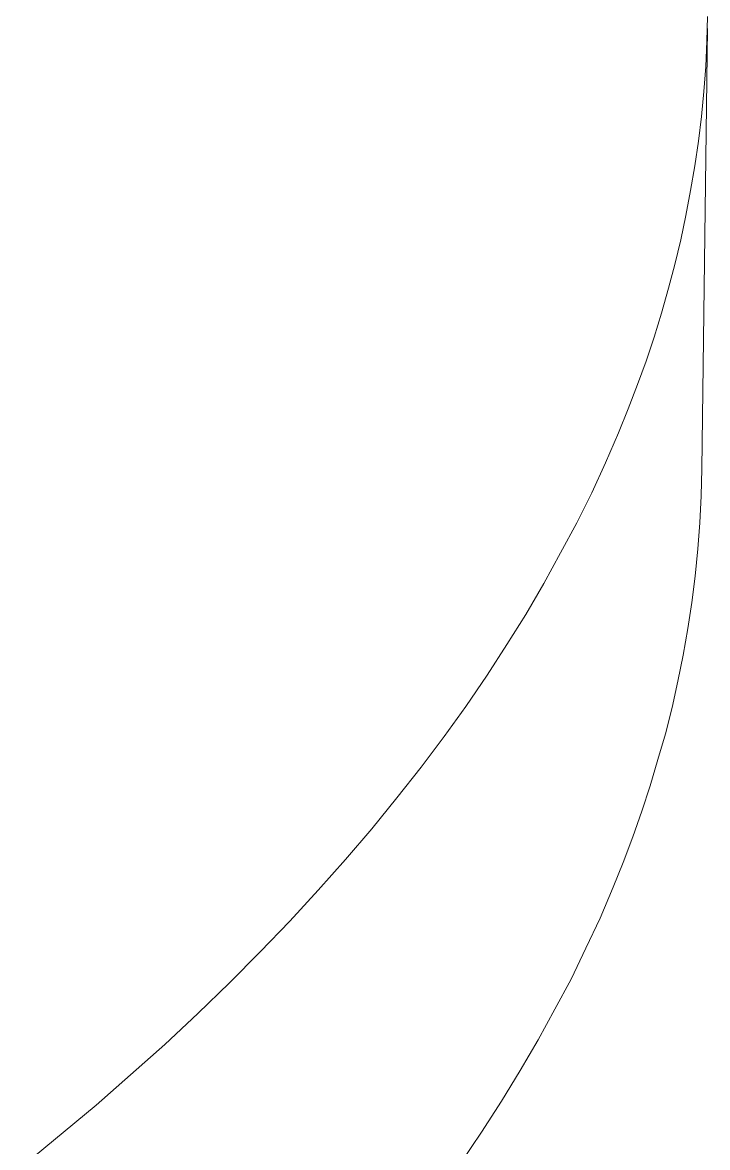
# Model space of a CAD drawing. Header units: inches. Extents: x 34 to 350, y 156 to 377.
# Drawn here: x 156.544 to 157.256, y 202.218 to 203.387 of the extents above; entities that cross this region are included whole.
import ezdxf

# ---------------------------------------------------------------- set-up
doc = ezdxf.new("R2010")
doc.units = ezdxf.units.IN
doc.header["$MEASUREMENT"] = 0
doc.layers.add('DIMS', color=7, linetype='Continuous')

# ---------------------------------------------------------------- blocks, each defined once
blk = doc.blocks.new('block 432')
at = {"layer": 'DIMS', "color": 7, "lineweight": 18, "true_color": 0xffffff}
blk.add_lwpolyline([(157.2557, 203.3805), (157.25, 202.9234)], dxfattribs=at)
blk = doc.blocks.new('block 1759')
at = {"layer": 'DIMS', "color": 7, "lineweight": 18, "true_color": 0xffffff}
blk.add_lwpolyline([(156.9994, 202.2023), (157.0209, 202.2342)], dxfattribs=at)
blk = doc.blocks.new('block 1760')
at = {"layer": 'DIMS', "color": 7, "lineweight": 18, "true_color": 0xffffff}
blk.add_lwpolyline([(157.0209, 202.2342), (157.0417, 202.2662)], dxfattribs=at)
blk = doc.blocks.new('block 1761')
at = {"layer": 'DIMS', "color": 7, "lineweight": 18, "true_color": 0xffffff}
blk.add_lwpolyline([(157.0417, 202.2662), (157.0612, 202.2981)], dxfattribs=at)
blk = doc.blocks.new('block 1762')
at = {"layer": 'DIMS', "color": 7, "lineweight": 18, "true_color": 0xffffff}
blk.add_lwpolyline([(157.0612, 202.2981), (157.0798, 202.3301)], dxfattribs=at)
blk = doc.blocks.new('block 1763')
at = {"layer": 'DIMS', "color": 7, "lineweight": 18, "true_color": 0xffffff}
blk.add_lwpolyline([(157.0798, 202.3301), (157.0974, 202.362)], dxfattribs=at)
blk = doc.blocks.new('block 1764')
at = {"layer": 'DIMS', "color": 7, "lineweight": 18, "true_color": 0xffffff}
blk.add_lwpolyline([(157.0974, 202.362), (157.1143, 202.3932)], dxfattribs=at)
blk = doc.blocks.new('block 1765')
at = {"layer": 'DIMS', "color": 7, "lineweight": 18, "true_color": 0xffffff}
blk.add_lwpolyline([(157.1143, 202.3932), (157.1296, 202.4252)], dxfattribs=at)
blk = doc.blocks.new('block 1766')
at = {"layer": 'DIMS', "color": 7, "lineweight": 18, "true_color": 0xffffff}
blk.add_lwpolyline([(157.1296, 202.4252), (157.1444, 202.4564)], dxfattribs=at)
blk = doc.blocks.new('block 1767')
at = {"layer": 'DIMS', "color": 7, "lineweight": 18, "true_color": 0xffffff}
blk.add_lwpolyline([(157.1444, 202.4564), (157.1578, 202.4888)], dxfattribs=at)
blk = doc.blocks.new('block 1768')
at = {"layer": 'DIMS', "color": 7, "lineweight": 18, "true_color": 0xffffff}
blk.add_lwpolyline([(157.1578, 202.4888), (157.1684, 202.5143)], dxfattribs=at)
blk = doc.blocks.new('block 1769')
at = {"layer": 'DIMS', "color": 7, "lineweight": 18, "true_color": 0xffffff}
blk.add_lwpolyline([(157.1684, 202.5143), (157.1783, 202.541)], dxfattribs=at)
blk = doc.blocks.new('block 1770')
at = {"layer": 'DIMS', "color": 7, "lineweight": 18, "true_color": 0xffffff}
blk.add_lwpolyline([(157.1783, 202.541), (157.1875, 202.5675)], dxfattribs=at)
blk = doc.blocks.new('block 1771')
at = {"layer": 'DIMS', "color": 7, "lineweight": 18, "true_color": 0xffffff}
blk.add_lwpolyline([(157.1875, 202.5675), (157.1963, 202.5938)], dxfattribs=at)
blk = doc.blocks.new('block 1772')
at = {"layer": 'DIMS', "color": 7, "lineweight": 18, "true_color": 0xffffff}
blk.add_lwpolyline([(157.1963, 202.5938), (157.2044, 202.6214)], dxfattribs=at)
blk = doc.blocks.new('block 1773')
at = {"layer": 'DIMS', "color": 7, "lineweight": 18, "true_color": 0xffffff}
blk.add_lwpolyline([(157.2044, 202.6214), (157.2121, 202.6478)], dxfattribs=at)
blk = doc.blocks.new('block 1774')
at = {"layer": 'DIMS', "color": 7, "lineweight": 18, "true_color": 0xffffff}
blk.add_lwpolyline([(157.2121, 202.6478), (157.219, 202.6753)], dxfattribs=at)
blk = doc.blocks.new('block 1775')
at = {"layer": 'DIMS', "color": 7, "lineweight": 18, "true_color": 0xffffff}
blk.add_lwpolyline([(157.219, 202.6753), (157.225, 202.7025)], dxfattribs=at)
blk = doc.blocks.new('block 1776')
at = {"layer": 'DIMS', "color": 7, "lineweight": 18, "true_color": 0xffffff}
blk.add_lwpolyline([(157.225, 202.7025), (157.2305, 202.7297)], dxfattribs=at)
blk = doc.blocks.new('block 1777')
at = {"layer": 'DIMS', "color": 7, "lineweight": 18, "true_color": 0xffffff}
blk.add_lwpolyline([(157.2305, 202.7297), (157.2354, 202.7573)], dxfattribs=at)
blk = doc.blocks.new('block 1778')
at = {"layer": 'DIMS', "color": 7, "lineweight": 18, "true_color": 0xffffff}
blk.add_lwpolyline([(157.2354, 202.7573), (157.2395, 202.7843)], dxfattribs=at)
blk = doc.blocks.new('block 1779')
at = {"layer": 'DIMS', "color": 7, "lineweight": 18, "true_color": 0xffffff}
blk.add_lwpolyline([(157.2395, 202.7843), (157.2431, 202.8116)], dxfattribs=at)
blk = doc.blocks.new('block 1780')
at = {"layer": 'DIMS', "color": 7, "lineweight": 18, "true_color": 0xffffff}
blk.add_lwpolyline([(157.2431, 202.8116), (157.2459, 202.84)], dxfattribs=at)
blk = doc.blocks.new('block 1781')
at = {"layer": 'DIMS', "color": 7, "lineweight": 18, "true_color": 0xffffff}
blk.add_lwpolyline([(157.2459, 202.84), (157.2479, 202.867)], dxfattribs=at)
blk = doc.blocks.new('block 1782')
at = {"layer": 'DIMS', "color": 7, "lineweight": 18, "true_color": 0xffffff}
blk.add_lwpolyline([(157.2479, 202.867), (157.2493, 202.8951)], dxfattribs=at)
blk = doc.blocks.new('block 1783')
at = {"layer": 'DIMS', "color": 7, "lineweight": 18, "true_color": 0xffffff}
blk.add_lwpolyline([(157.2493, 202.8951), (157.25, 202.9234)], dxfattribs=at)
blk = doc.blocks.new('block 1843')
at = {"layer": 'DIMS', "color": 7, "lineweight": 18, "true_color": 0xffffff}
blk.add_lwpolyline([(157.2559, 203.3933), (157.255, 203.3674)], dxfattribs=at)
blk = doc.blocks.new('block 1844')
at = {"layer": 'DIMS', "color": 7, "lineweight": 18, "true_color": 0xffffff}
blk.add_lwpolyline([(157.255, 203.3674), (157.2541, 203.3411)], dxfattribs=at)
blk = doc.blocks.new('block 1845')
at = {"layer": 'DIMS', "color": 7, "lineweight": 18, "true_color": 0xffffff}
blk.add_lwpolyline([(157.2541, 203.3411), (157.2521, 203.3151)], dxfattribs=at)
blk = doc.blocks.new('block 1846')
at = {"layer": 'DIMS', "color": 7, "lineweight": 18, "true_color": 0xffffff}
blk.add_lwpolyline([(157.2521, 203.3151), (157.2497, 203.2894)], dxfattribs=at)
blk = doc.blocks.new('block 1847')
at = {"layer": 'DIMS', "color": 7, "lineweight": 18, "true_color": 0xffffff}
blk.add_lwpolyline([(157.2497, 203.2894), (157.2466, 203.2636)], dxfattribs=at)
blk = doc.blocks.new('block 1848')
at = {"layer": 'DIMS', "color": 7, "lineweight": 18, "true_color": 0xffffff}
blk.add_lwpolyline([(157.2466, 203.2636), (157.2428, 203.2379)], dxfattribs=at)
blk = doc.blocks.new('block 1849')
at = {"layer": 'DIMS', "color": 7, "lineweight": 18, "true_color": 0xffffff}
blk.add_lwpolyline([(157.2428, 203.2379), (157.2383, 203.2124)], dxfattribs=at)
blk = doc.blocks.new('block 1850')
at = {"layer": 'DIMS', "color": 7, "lineweight": 18, "true_color": 0xffffff}
blk.add_lwpolyline([(157.2383, 203.2124), (157.2335, 203.1864)], dxfattribs=at)
blk = doc.blocks.new('block 1851')
at = {"layer": 'DIMS', "color": 7, "lineweight": 18, "true_color": 0xffffff}
blk.add_lwpolyline([(157.2335, 203.1864), (157.2281, 203.1612)], dxfattribs=at)
blk = doc.blocks.new('block 1852')
at = {"layer": 'DIMS', "color": 7, "lineweight": 18, "true_color": 0xffffff}
blk.add_lwpolyline([(157.2281, 203.1612), (157.2219, 203.1356)], dxfattribs=at)
blk = doc.blocks.new('block 1853')
at = {"layer": 'DIMS', "color": 7, "lineweight": 18, "true_color": 0xffffff}
blk.add_lwpolyline([(157.2219, 203.1356), (157.2154, 203.1108)], dxfattribs=at)
blk = doc.blocks.new('block 1854')
at = {"layer": 'DIMS', "color": 7, "lineweight": 18, "true_color": 0xffffff}
blk.add_lwpolyline([(157.2154, 203.1108), (157.208, 203.0849)], dxfattribs=at)
blk = doc.blocks.new('block 1855')
at = {"layer": 'DIMS', "color": 7, "lineweight": 18, "true_color": 0xffffff}
blk.add_lwpolyline([(157.208, 203.0849), (157.2004, 203.0601)], dxfattribs=at)
blk = doc.blocks.new('block 1856')
at = {"layer": 'DIMS', "color": 7, "lineweight": 18, "true_color": 0xffffff}
blk.add_lwpolyline([(157.2004, 203.0601), (157.192, 203.035)], dxfattribs=at)
blk = doc.blocks.new('block 1857')
at = {"layer": 'DIMS', "color": 7, "lineweight": 18, "true_color": 0xffffff}
blk.add_lwpolyline([(157.192, 203.035), (157.183, 203.0109)], dxfattribs=at)
blk = doc.blocks.new('block 1858')
at = {"layer": 'DIMS', "color": 7, "lineweight": 18, "true_color": 0xffffff}
blk.add_lwpolyline([(157.183, 203.0109), (157.1735, 202.9857)], dxfattribs=at)
blk = doc.blocks.new('block 1859')
at = {"layer": 'DIMS', "color": 7, "lineweight": 18, "true_color": 0xffffff}
blk.add_lwpolyline([(157.1735, 202.9857), (157.1634, 202.9606)], dxfattribs=at)
blk = doc.blocks.new('block 1860')
at = {"layer": 'DIMS', "color": 7, "lineweight": 18, "true_color": 0xffffff}
blk.add_lwpolyline([(157.1634, 202.9606), (157.1499, 202.9294)], dxfattribs=at)
blk = doc.blocks.new('block 1861')
at = {"layer": 'DIMS', "color": 7, "lineweight": 18, "true_color": 0xffffff}
blk.add_lwpolyline([(157.1499, 202.9294), (157.1356, 202.8982)], dxfattribs=at)
blk = doc.blocks.new('block 1862')
at = {"layer": 'DIMS', "color": 7, "lineweight": 18, "true_color": 0xffffff}
blk.add_lwpolyline([(157.1356, 202.8982), (157.12, 202.867)], dxfattribs=at)
blk = doc.blocks.new('block 1863')
at = {"layer": 'DIMS', "color": 7, "lineweight": 18, "true_color": 0xffffff}
blk.add_lwpolyline([(157.12, 202.867), (157.1032, 202.8359)], dxfattribs=at)
blk = doc.blocks.new('block 1864')
at = {"layer": 'DIMS', "color": 7, "lineweight": 18, "true_color": 0xffffff}
blk.add_lwpolyline([(157.1032, 202.8359), (157.0858, 202.804)], dxfattribs=at)
blk = doc.blocks.new('block 1865')
at = {"layer": 'DIMS', "color": 7, "lineweight": 18, "true_color": 0xffffff}
blk.add_lwpolyline([(157.0858, 202.804), (157.0672, 202.7719)], dxfattribs=at)
blk = doc.blocks.new('block 1866')
at = {"layer": 'DIMS', "color": 7, "lineweight": 18, "true_color": 0xffffff}
blk.add_lwpolyline([(157.0672, 202.7719), (157.0474, 202.7408)], dxfattribs=at)
blk = doc.blocks.new('block 1867')
at = {"layer": 'DIMS', "color": 7, "lineweight": 18, "true_color": 0xffffff}
blk.add_lwpolyline([(157.0474, 202.7408), (157.0269, 202.7089)], dxfattribs=at)
blk = doc.blocks.new('block 1868')
at = {"layer": 'DIMS', "color": 7, "lineweight": 18, "true_color": 0xffffff}
blk.add_lwpolyline([(157.0269, 202.7089), (157.0049, 202.6765)], dxfattribs=at)
blk = doc.blocks.new('block 1869')
at = {"layer": 'DIMS', "color": 7, "lineweight": 18, "true_color": 0xffffff}
blk.add_lwpolyline([(157.0049, 202.6765), (156.9821, 202.6453)], dxfattribs=at)
blk = doc.blocks.new('block 1870')
at = {"layer": 'DIMS', "color": 7, "lineweight": 18, "true_color": 0xffffff}
blk.add_lwpolyline([(156.9821, 202.6453), (156.9582, 202.6133)], dxfattribs=at)
blk = doc.blocks.new('block 1871')
at = {"layer": 'DIMS', "color": 7, "lineweight": 18, "true_color": 0xffffff}
blk.add_lwpolyline([(156.9582, 202.6133), (156.9332, 202.5814)], dxfattribs=at)
blk = doc.blocks.new('block 1872')
at = {"layer": 'DIMS', "color": 7, "lineweight": 18, "true_color": 0xffffff}
blk.add_lwpolyline([(156.9332, 202.5814), (156.907, 202.5494)], dxfattribs=at)
blk = doc.blocks.new('block 1873')
at = {"layer": 'DIMS', "color": 7, "lineweight": 18, "true_color": 0xffffff}
blk.add_lwpolyline([(156.907, 202.5494), (156.8797, 202.5175)], dxfattribs=at)
blk = doc.blocks.new('block 1874')
at = {"layer": 'DIMS', "color": 7, "lineweight": 18, "true_color": 0xffffff}
blk.add_lwpolyline([(156.8797, 202.5175), (156.8512, 202.4855)], dxfattribs=at)
blk = doc.blocks.new('block 1875')
at = {"layer": 'DIMS', "color": 7, "lineweight": 18, "true_color": 0xffffff}
blk.add_lwpolyline([(156.8512, 202.4855), (156.8218, 202.4534)], dxfattribs=at)
blk = doc.blocks.new('block 1876')
at = {"layer": 'DIMS', "color": 7, "lineweight": 18, "true_color": 0xffffff}
blk.add_lwpolyline([(156.8218, 202.4534), (156.7911, 202.4216)], dxfattribs=at)
blk = doc.blocks.new('block 1877')
at = {"layer": 'DIMS', "color": 7, "lineweight": 18, "true_color": 0xffffff}
blk.add_lwpolyline([(156.7911, 202.4216), (156.7593, 202.3892)], dxfattribs=at)
blk = doc.blocks.new('block 1878')
at = {"layer": 'DIMS', "color": 7, "lineweight": 18, "true_color": 0xffffff}
blk.add_lwpolyline([(156.7593, 202.3892), (156.7262, 202.3573)], dxfattribs=at)
blk = doc.blocks.new('block 1879')
at = {"layer": 'DIMS', "color": 7, "lineweight": 18, "true_color": 0xffffff}
blk.add_lwpolyline([(156.7262, 202.3573), (156.6921, 202.3253)], dxfattribs=at)
blk = doc.blocks.new('block 1880')
at = {"layer": 'DIMS', "color": 7, "lineweight": 18, "true_color": 0xffffff}
blk.add_lwpolyline([(156.6921, 202.3253), (156.6206, 202.2621)], dxfattribs=at)
blk = doc.blocks.new('block 1881')
at = {"layer": 'DIMS', "color": 7, "lineweight": 18, "true_color": 0xffffff}
blk.add_lwpolyline([(156.6206, 202.2621), (156.5441, 202.199)], dxfattribs=at)

msp = doc.modelspace()

# ---------------------------------------------------------------- block references
at = {"layer": 'DIMS'}
for name in ['block 1843', 'block 432', 'block 1844', 'block 1845', 'block 1846', 'block 1847', 'block 1848', 'block 1849', 'block 1850', 'block 1851', 'block 1852', 'block 1853', 'block 1854', 'block 1855', 'block 1856', 'block 1857', 'block 1858', 'block 1859', 'block 1860', 'block 1861', 'block 1783', 'block 1862', 'block 1782', 'block 1863', 'block 1781', 'block 1864', 'block 1780', 'block 1779', 'block 1865', 'block 1778', 'block 1866', 'block 1777', 'block 1867', 'block 1776', 'block 1868', 'block 1775', 'block 1869', 'block 1774', 'block 1773', 'block 1870', 'block 1871', 'block 1772', 'block 1771', 'block 1872', 'block 1770', 'block 1873', 'block 1769', 'block 1874', 'block 1768', 'block 1875', 'block 1767', 'block 1876', 'block 1766', 'block 1765', 'block 1877', 'block 1878', 'block 1764', 'block 1879', 'block 1763', 'block 1880', 'block 1762', 'block 1761', 'block 1881', 'block 1760', 'block 1759']:
    msp.add_blockref(name, (0, 0), dxfattribs=at)

doc.saveas('drawing.dxf')
